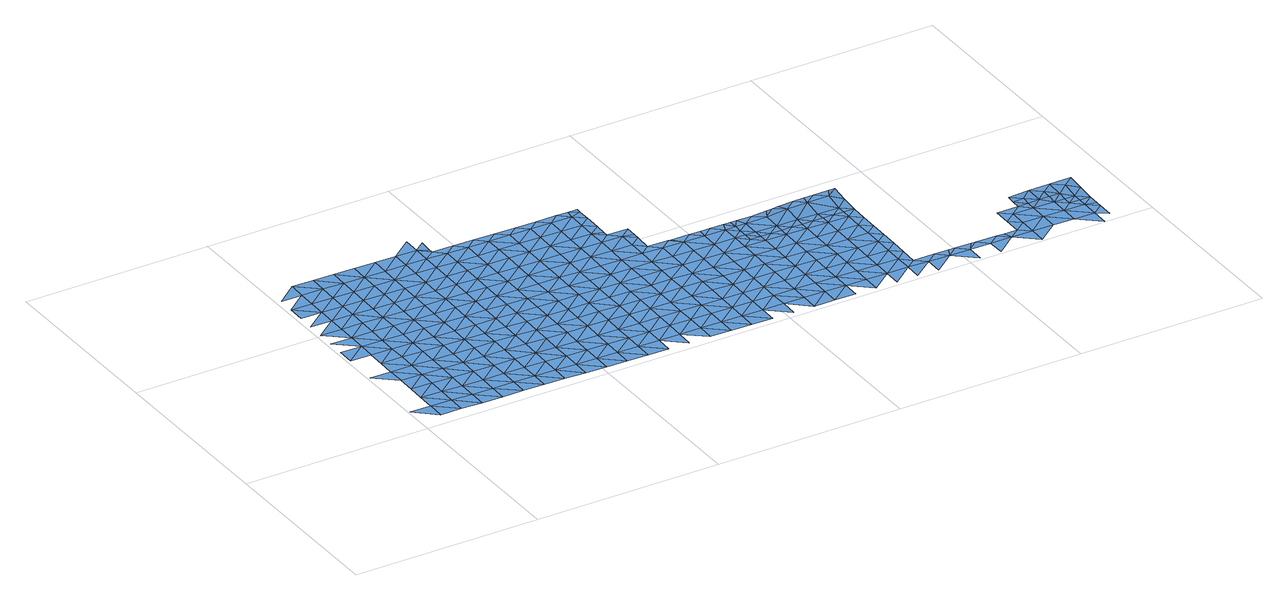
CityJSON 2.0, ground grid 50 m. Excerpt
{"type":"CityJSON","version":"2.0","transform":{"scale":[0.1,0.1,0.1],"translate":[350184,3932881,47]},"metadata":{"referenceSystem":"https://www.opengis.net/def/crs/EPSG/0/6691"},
"CityObjects":{
"waterbody1":{"type":"WaterBody","attributes":{"name":"8","class":"1140","function":"1","WaterBodyRiverFloodingRiskAttribute.description":"4","WaterBodyRiverFloodingRiskAttribute.rankOrg":"2","WaterBodyRiverFloodingRiskAttribute.adminType":"2","WaterBodyRiverFloodingRiskAttribute.scale":"L1"},"geometry":[{"type":"MultiSurface","lod":"1","boundaries":[[[0,1,2]],[[3,2,1]],[[2,4,5]],[[3,4,2]],[[5,6,7]],[[8,9,10]],[[11,6,5]],[[11,5,4]],[[12,9,7]],[[6,12,7]],[[13,14,15]],[[16,15,14]],[[4,3,17]],[[18,11,4]],[[10,9,12]],[[19,10,20]],[[18,4,17]],[[20,10,12]],[[18,21,11]],[[22,23,14]],[[20,24,19]],[[19,25,13]],[[22,26,27]],[[28,12,6]],[[24,25,19]],[[25,14,13]],[[6,11,28]],[[29,20,12]],[[30,22,14]],[[11,21,28]],[[27,26,31]],[[18,17,32]],[[29,12,28]],[[33,34,31]],[[35,36,33]],[[29,37,20]],[[14,25,30]],[[22,38,26]],[[21,18,39]],[[37,40,20]],[[41,28,21]],[[42,38,22]],[[43,44,35]],[[18,32,39]],[[42,22,30]],[[24,20,40]],[[43,35,33]],[[40,45,24]],[[46,21,39]],[[28,41,29]],[[38,47,26]],[[25,45,30]],[[48,33,31]],[[25,24,45]],[[31,26,47]],[[41,21,46]],[[49,37,29]],[[47,48,31]],[[50,51,44]],[[52,42,30]],[[53,43,33]],[[39,32,54]],[[55,46,39]],[[56,52,30]],[[49,29,41]],[[57,38,42]],[[49,58,37]],[[37,59,40]],[[30,45,56]],[[43,60,44]],[[59,45,40]],[[61,41,46]],[[53,33,48]],[[39,54,55]],[[60,50,44]],[[55,62,46]],[[38,57,47]],[[61,49,41]],[[37,58,59]],[[42,52,57]],[[43,53,60]],[[57,63,47]],[[46,62,61]],[[49,64,58]],[[45,59,65]],[[56,45,66]],[[56,67,52]],[[48,47,68]],[[48,69,53]],[[55,54,70]],[[50,60,71]],[[66,45,65]],[[55,72,62]],[[67,57,52]],[[73,49,61]],[[68,47,63]],[[74,59,58]],[[64,49,73]],[[74,65,59]],[[67,56,66]],[[55,70,72]],[[72,75,62]],[[62,76,61]],[[77,63,57]],[[48,68,69]],[[67,78,57]],[[60,53,79]],[[74,58,64]],[[79,53,69]],[[80,66,65]],[[71,60,79]],[[81,72,70]],[[73,61,76]],[[82,80,65]],[[80,67,66]],[[62,75,76]],[[83,64,73]],[[82,65,74]],[[57,78,77]],[[68,63,84]],[[68,85,69]],[[71,79,86]],[[87,73,76]],[[64,83,74]],[[84,85,68]],[[72,88,75]],[[63,77,84]],[[67,89,78]],[[69,90,79]],[[91,88,72]],[[73,87,83]],[[72,81,91]],[[75,92,76]],[[74,93,82]],[[79,90,86]],[[67,80,94]],[[88,92,75]],[[92,87,76]],[[95,80,82]],[[67,94,89]],[[74,83,96]],[[69,85,90]],[[77,78,97]],[[77,98,84]],[[99,91,81]],[[93,74,96]],[[93,95,82]],[[97,78,89]],[[92,100,87]],[[87,101,83]],[[102,86,90]],[[80,103,94]],[[84,104,85]],[[100,101,87]],[[101,96,83]],[[98,104,84]],[[104,90,85]],[[91,105,88]],[[77,97,98]],[[94,106,89]],[[103,80,95]],[[106,97,89]],[[91,99,107]],[[108,102,90]],[[104,109,90]],[[92,88,105]],[[110,95,93]],[[91,107,105]],[[106,94,103]],[[92,111,100]],[[112,98,97]],[[96,101,113]],[[93,96,110]],[[106,114,97]],[[110,96,113]],[[99,115,107]],[[112,104,98]],[[92,105,116]],[[100,117,101]],[[110,118,95]],[[90,109,108]],[[118,119,95]],[[92,116,111]],[[112,97,114]],[[101,120,113]],[[103,95,119]],[[112,121,104]],[[104,122,109]],[[123,107,115]],[[105,124,116]],[[106,103,119]],[[100,111,117]],[[125,110,113]],[[105,107,124]],[[126,108,109]],[[124,107,123]],[[120,101,117]],[[127,111,116]],[[128,118,110]],[[122,126,109]],[[104,121,122]],[[106,119,129]],[[114,106,130]],[[125,113,120]],[[125,128,110]],[[131,116,124]],[[130,106,129]],[[118,132,119]],[[112,114,133]],[[112,134,121]],[[123,115,135]],[[127,116,131]],[[117,111,127]],[[133,114,130]],[[136,120,117]],[[123,137,124]],[[138,129,119]],[[121,139,122]],[[137,131,124]],[[136,125,120]],[[132,118,128]],[[140,117,127]],[[123,135,141]],[[112,133,134]],[[129,142,130]],[[122,143,126]],[[123,141,137]],[[138,119,132]],[[117,140,136]],[[144,128,125]],[[121,134,139]],[[145,146,131]],[[146,140,127]],[[135,147,141]],[[128,144,132]],[[143,148,126]],[[131,137,145]],[[127,131,146]],[[129,138,142]],[[125,136,149]],[[122,139,143]],[[133,130,150]],[[144,125,149]],[[151,137,141]],[[150,130,142]],[[152,138,132]],[[146,153,140]],[[140,154,136]],[[134,133,155]],[[134,156,139]],[[157,151,141]],[[151,145,137]],[[139,158,143]],[[155,133,150]],[[141,147,157]],[[138,152,142]],[[136,159,149]],[[132,144,160]],[[152,132,160]],[[161,162,143]],[[140,153,154]],[[149,159,144]],[[139,156,158]],[[143,158,161]],[[151,163,145]],[[134,155,156]],[[152,164,142]],[[147,165,157]],[[166,153,146]],[[136,154,159]],[[146,145,167]],[[150,142,168]],[[167,145,163]],[[167,166,146]],[[160,144,169]],[[168,142,164]],[[155,150,168]],[[170,158,156]],[[153,171,154]],[[172,156,155]],[[144,159,169]],[[169,173,160]],[[174,175,157]],[[151,175,163]],[[173,176,160]],[[157,165,174]],[[151,157,175]],[[177,155,168]],[[152,160,176]],[[152,178,164]],[[171,179,154]],[[179,169,159]],[[176,178,152]],[[153,166,171]],[[156,172,170]],[[163,180,167]],[[159,154,179]],[[155,177,172]],[[164,181,168]],[[182,173,169]],[[163,175,183]],[[184,177,168]],[[179,185,169]],[[186,175,174]],[[182,176,173]],[[163,183,180]],[[181,164,178]],[[187,188,174]],[[166,167,189]],[[177,190,172]],[[170,172,191]],[[171,166,189]],[[182,169,185]],[[167,180,189]],[[175,192,183]],[[193,178,176]],[[168,181,184]],[[194,185,179]],[[174,188,186]],[[195,193,176]],[[171,189,196]],[[179,171,194]],[[177,184,190]],[[176,182,195]],[[191,172,190]],[[194,171,196]],[[175,186,192]],[[180,183,197]],[[181,198,184]],[[181,178,198]],[[183,192,197]],[[199,185,194]],[[200,191,190]],[[188,201,186]],[[189,180,202]],[[178,193,198]],[[184,203,190]],[[182,185,204]],[[182,205,195]],[[204,185,199]],[[204,205,182]],[[180,197,202]],[[188,206,207]],[[195,205,193]],[[196,189,208]],[[184,198,203]],[[203,209,190]],[[201,188,207]],[[192,210,197]],[[189,202,208]],[[192,186,210]],[[194,196,211]],[[194,212,199]],[[200,190,209]],[[193,213,198]],[[210,186,201]],[[211,196,208]],[[206,214,207]],[[211,212,194]],[[212,204,199]],[[215,202,197]],[[193,205,216]],[[209,217,200]],[[215,208,202]],[[218,197,210]],[[213,193,216]],[[204,219,205]],[[203,198,220]],[[215,197,218]],[[221,210,201]],[[220,198,213]],[[220,222,203]],[[207,214,223]],[[201,207,224]],[[225,204,212]],[[226,216,205]],[[222,217,209]],[[209,203,222]],[[224,207,223]],[[211,208,227]],[[219,204,225]],[[226,213,216]],[[227,208,215]],[[228,212,211]],[[221,201,224]],[[218,210,221]],[[214,229,223]],[[226,205,219]],[[230,211,227]],[[231,225,212]],[[232,220,213]],[[233,234,218]],[[228,231,212]],[[211,230,228]],[[218,221,233]],[[215,218,234]],[[235,213,226]],[[215,236,227]],[[237,222,220]],[[217,222,238]],[[239,223,229]],[[219,225,231]],[[240,230,227]],[[232,237,220]],[[224,223,241]],[[213,235,232]],[[219,242,226]],[[221,224,241]],[[240,228,230]],[[223,239,241]],[[215,234,236]],[[222,237,238]],[[219,231,243]],[[226,244,235]],[[233,221,245]],[[240,227,236]],[[229,246,239]],[[247,234,233]],[[242,244,226]],[[228,248,231]],[[221,241,245]],[[219,243,242]],[[240,248,228]],[[235,249,232]],[[250,247,233]],[[233,245,250]],[[234,251,236]],[[248,252,231]],[[253,254,239]],[[238,237,255]],[[247,251,234]],[[253,239,246]],[[256,245,241]],[[243,231,252]],[[241,239,254]],[[235,244,249]],[[237,232,257]],[[258,244,242]],[[251,259,236]],[[257,232,249]],[[240,236,259]],[[243,252,260]],[[242,243,261]],[[255,237,257]],[[262,249,244]],[[248,240,259]],[[241,254,256]],[[261,243,260]],[[244,258,263]],[[250,245,264]],[[259,265,248]],[[258,242,261]],[[248,266,252]],[[244,263,262]],[[267,255,257]],[[268,257,249]],[[247,250,264]],[[252,269,260]],[[270,254,253]],[[245,256,264]],[[247,271,251]],[[264,271,247]],[[249,262,268]],[[261,272,258]],[[266,248,265]],[[273,259,251]],[[253,274,275]],[[267,257,276]],[[276,257,268]],[[254,277,256]],[[261,260,278]],[[271,279,251]],[[269,252,266]],[[260,269,278]],[[267,276,280]],[[253,275,270]],[[281,261,278]],[[282,265,259]],[[261,281,272]],[[273,282,259]],[[254,270,277]],[[251,279,273]],[[283,266,265]],[[264,256,284]],[[269,266,285]],[[286,270,275]],[[284,287,264]],[[256,277,284]],[[271,287,279]],[[271,264,287]],[[283,265,282]],[[275,288,286]],[[285,266,283]],[[279,289,273]],[[277,270,290]],[[291,289,279]],[[285,283,292]],[[291,279,287]],[[293,282,273]],[[270,286,290]],[[277,294,284]],[[293,283,282]],[[295,277,290]],[[288,296,286]],[[296,290,286]],[[292,283,297]],[[294,277,295]],[[294,298,284]],[[273,289,293]],[[287,284,298]],[[288,299,296]],[[291,300,289]],[[301,283,293]],[[291,287,300]],[[297,283,301]],[[300,287,298]],[[302,290,296]],[[295,290,303]],[[295,304,294]],[[305,297,301]],[[303,290,302]],[[304,298,294]],[[299,306,296]],[[289,300,307]],[[293,289,308]],[[293,309,301]],[[308,309,293]],[[295,303,304]],[[305,301,310]],[[289,307,308]],[[304,311,298]],[[302,296,306]],[[300,298,311]],[[312,307,300]],[[299,313,306]],[[302,314,303]],[[310,301,309]],[[315,308,307]],[[314,302,306]],[[303,316,304]],[[317,315,307]],[[300,311,312]],[[312,317,307]],[[315,318,308]],[[319,310,309]],[[318,320,308]],[[308,320,309]],[[321,311,304]],[[303,314,322]],[[323,319,309]],[[320,323,309]],[[324,314,306]],[[316,303,322]],[[325,324,306]],[[326,315,317]],[[319,323,327]],[[328,322,314]],[[304,316,321]],[[329,317,312]],[[312,311,330]],[[317,331,326]],[[330,311,321]],[[330,329,312]],[[314,324,332]],[[329,331,317]],[[328,314,332]],[[325,333,324]],[[316,322,334]],[[334,322,328]],[[321,316,334]],[[335,330,321]],[[324,333,332]],[[334,335,321]],[[336,331,329]],[[332,337,328]],[[330,338,329]],[[337,332,333]],[[336,329,339]],[[337,340,328]],[[328,341,334]],[[338,339,329]],[[330,335,342]],[[341,335,334]],[[338,330,342]],[[343,344,333]],[[328,340,341]],[[345,342,335]],[[341,346,335]],[[347,339,338]],[[337,333,348]],[[337,349,340]],[[348,333,344]],[[348,349,337]],[[347,338,350]],[[335,346,345]],[[340,351,341]],[[352,350,338]],[[338,342,352]],[[349,351,340]],[[352,342,345]],[[353,354,344]],[[346,341,351]],[[348,344,355]],[[356,345,346]],[[357,350,352]],[[348,358,349]],[[358,348,355]],[[355,344,354]],[[359,346,351]],[[360,351,349]],[[352,361,357]],[[356,346,359]],[[360,349,358]],[[362,361,352]],[[354,363,355]],[[352,345,362]],[[364,359,351]],[[360,364,351]],[[362,345,356]],[[365,366,354]],[[364,367,359]],[[359,367,356]],[[368,361,362]],[[369,362,356]],[[367,369,356]],[[354,366,363]],[[370,368,362]],[[369,370,362]],[[363,366,371]],[[371,366,372]],[[373,372,366]],[[374,373,366]],[[372,373,375]],[[376,377,373]],[[375,373,377]],[[378,377,376]],[[379,380,376]],[[380,378,376]],[[378,380,381]],[[381,380,382]],[[382,380,383]],[[380,384,383]],[[382,385,386]],[[385,382,383]],[[387,388,386]],[[384,389,383]],[[387,386,385]],[[387,390,388]],[[389,391,383]],[[385,391,387]],[[385,383,391]],[[392,390,387]],[[392,387,391]],[[393,391,389]],[[394,390,392]],[[391,395,392]],[[393,395,391]],[[394,392,396]],[[397,392,395]],[[396,392,397]],[[398,395,393]],[[399,396,397]],[[397,395,400]],[[393,401,398]],[[402,399,397]],[[400,403,397]],[[403,402,397]],[[404,395,398]],[[400,395,404]],[[405,400,404]],[[406,404,398]],[[407,406,398]],[[408,405,404]],[[409,408,404]],[[409,404,406]]]}]},
"waterbody2":{"type":"WaterBody","attributes":{"name":"8","class":"1140","function":"1","WaterBodyRiverFloodingRiskAttribute.description":"4","WaterBodyRiverFloodingRiskAttribute.rankOrg":"1","WaterBodyRiverFloodingRiskAttribute.adminType":"2","WaterBodyRiverFloodingRiskAttribute.scale":"L1"},"geometry":[{"type":"MultiSurface","lod":"1","boundaries":[[[410,411,412]],[[412,411,413]],[[413,414,412]],[[413,415,414]],[[416,415,413]],[[417,410,412]],[[418,413,411]],[[419,420,421]],[[421,422,423]],[[423,422,323]],[[422,327,323]],[[418,416,413]],[[424,425,423]],[[370,418,411]],[[357,361,410]],[[323,320,423]],[[421,423,419]],[[419,426,427]],[[426,428,427]],[[429,428,426]],[[412,429,426]],[[347,417,339]],[[430,412,414]],[[412,430,429]],[[420,419,427]],[[361,411,410]],[[368,411,361]],[[368,370,411]],[[336,425,331]],[[331,425,424]],[[425,419,423]],[[425,426,419]],[[425,417,426]],[[425,339,417]],[[347,350,417]],[[417,350,410]],[[357,410,350]],[[426,417,412]],[[424,423,320]],[[318,424,320]],[[318,326,424]],[[326,318,315]],[[326,331,424]],[[336,339,425]]]}]},
"waterbody3":{"type":"WaterBody","attributes":{"name":"8","class":"1140","function":"1","WaterBodyRiverFloodingRiskAttribute.description":"4","WaterBodyRiverFloodingRiskAttribute.rankOrg":"1","WaterBodyRiverFloodingRiskAttribute.adminType":"2","WaterBodyRiverFloodingRiskAttribute.scale":"L1"},"geometry":[{"type":"MultiSurface","lod":"1","boundaries":[[[403,400,431]],[[432,433,434]],[[402,434,433]],[[431,434,402]],[[431,402,403]],[[399,402,435]],[[435,396,399]],[[436,396,437]],[[437,396,435]],[[433,437,435]],[[405,431,400]],[[437,438,436]],[[436,439,394]],[[390,394,439]],[[405,408,431]],[[440,431,408]],[[440,434,431]],[[440,432,434]],[[438,439,436]],[[394,396,436]],[[402,433,435]]]}]}
},
"vertices":[
[2,81,10],[57,33,10],[58,80,10],[114,33,10],[115,79,10],[59,126,10],[116,171,10],[60,172,10],[5,266,11],[61,218,11],[61,265,11],[116,125,10],[117,217,11],[63,357,11],[64,403,11],[6,358,11],[7,404,11],[171,32,9],[172,78,9],[62,311,11],[118,264,11],[172,124,9],[64,449,11],[8,450,11],[119,310,11],[119,356,11],[65,496,11],[8,497,11],[173,170,9],[174,216,10],[120,402,11],[66,542,11],[227,31,9],[67,588,11],[9,543,11],[11,635,11],[10,589,11],[175,263,10],[122,495,11],[228,77,9],[175,309,10],[230,169,9],[121,449,11],[67,634,11],[68,681,11],[176,355,10],[229,123,9],[123,541,11],[123,587,11],[231,216,10],[69,727,12],[12,681,11],[178,448,10],[124,633,11],[284,30,9],[285,76,9],[177,401,10],[178,494,10],[231,262,10],[232,308,10],[125,680,11],[286,168,9],[286,122,9],[179,540,10],[288,261,10],[233,354,10],[234,400,10],[234,447,10],[180,586,10],[181,632,10],[341,29,9],[126,726,12],[342,75,9],[287,215,10],[289,307,10],[342,121,9],[343,167,9],[236,539,10],[235,493,10],[182,679,10],[290,399,10],[397,28,9],[290,353,10],[345,260,10],[237,585,10],[237,631,10],[182,725,11],[344,214,10],[399,120,9],[292,492,10],[238,678,10],[398,74,9],[400,166,9],[346,352,10],[291,446,10],[347,398,10],[345,306,10],[293,538,10],[293,584,10],[454,27,7],[401,213,10],[401,259,10],[239,724,11],[348,445,10],[294,631,10],[456,119,7],[349,491,10],[455,73,7],[296,723,11],[295,677,10],[403,351,10],[457,212,9],[350,583,10],[402,305,10],[349,537,10],[511,26,7],[456,166,7],[458,258,9],[404,398,10],[404,444,10],[459,304,9],[351,630,10],[352,676,10],[512,72,7],[512,118,7],[460,350,9],[352,722,11],[514,211,9],[460,397,9],[405,490,10],[406,536,10],[513,165,7],[461,443,9],[407,582,10],[407,629,10],[567,25,7],[515,303,9],[569,117,7],[462,489,9],[408,675,10],[515,257,9],[568,71,7],[463,535,9],[409,721,11],[517,396,9],[570,164,7],[571,210,9],[624,24,7],[410,767,11],[516,349,9],[463,581,9],[626,116,7],[519,488,9],[571,256,9],[572,302,9],[464,628,9],[465,674,9],[625,70,7],[437,697,10],[573,348,9],[518,442,9],[437,709,10],[438,744,11],[626,163,7],[519,534,9],[681,23,7],[628,255,9],[627,209,9],[520,581,9],[574,395,9],[494,697,9],[629,301,9],[522,673,9],[574,441,9],[682,69,7],[682,115,7],[575,487,9],[521,627,9],[576,533,9],[630,348,9],[684,208,8],[577,580,9],[631,440,9],[683,162,7],[578,626,9],[630,394,9],[739,115,7],[737,22,7],[738,68,7],[685,254,8],[578,672,9],[550,696,9],[740,161,7],[633,532,9],[686,347,8],[632,486,9],[685,300,8],[741,207,8],[633,579,9],[687,393,8],[607,695,9],[796,114,7],[741,253,8],[634,625,9],[688,439,8],[689,485,9],[794,21,7],[795,67,7],[742,299,8],[635,671,9],[796,160,7],[743,346,8],[744,392,8],[690,578,9],[851,20,7],[798,252,8],[689,531,9],[664,694,9],[797,206,8],[745,484,9],[691,624,9],[853,159,7],[692,670,9],[852,66,7],[852,113,7],[744,438,8],[746,530,9],[799,298,8],[800,391,8],[907,19,7],[800,345,8],[801,437,8],[748,623,9],[854,205,8],[855,251,8],[747,577,9],[855,298,8],[748,669,9],[720,693,9],[908,65,7],[856,344,8],[909,112,7],[803,530,9],[802,483,9],[803,576,9],[910,158,7],[964,18,7],[911,250,8],[857,390,8],[804,622,9],[911,204,8],[912,297,7],[858,436,8],[965,65,7],[966,111,7],[777,692,9],[966,157,7],[805,668,9],[831,552,9],[913,343,7],[859,482,9],[859,529,9],[832,598,9],[832,567,9],[967,203,7],[914,389,7],[914,435,7],[808,691,9],[833,645,9],[886,459,8],[1022,110,7],[968,249,7],[888,551,9],[970,342,7],[1021,17,7],[1022,64,7],[833,679,9],[1023,156,7],[887,505,9],[969,296,7],[834,691,9],[888,521,9],[970,388,7],[971,434,7],[1024,202,7],[943,458,7],[1078,63,7],[1025,248,7],[1077,16,7],[1026,341,7],[1079,109,7],[1025,295,7],[951,458,7],[1027,387,7],[1081,201,7],[1080,155,7],[1135,62,7],[1000,457,7],[1081,247,7],[1134,15,7],[1082,294,7],[1028,433,7],[1136,108,7],[1136,154,7],[1137,200,7],[1030,456,7],[1192,61,7],[1083,340,7],[1084,386,7],[1084,432,7],[1057,456,7],[1138,247,7],[1139,293,7],[1191,15,7],[1192,107,7],[1112,363,7],[1194,199,7],[1140,339,7],[1112,386,7],[1093,455,7],[1112,409,7],[1195,246,7],[1193,153,7],[1113,432,7],[1248,60,7],[1247,14,7],[1140,362,7],[1113,455,7],[1250,152,7],[1196,338,7],[1195,292,7],[1168,362,7],[1249,106,7],[1305,59,7],[1251,198,7],[1251,245,7],[1197,361,7],[1306,105,7],[1253,337,7],[1225,361,7],[1306,151,7],[1307,197,7],[1252,291,7],[1304,13,7],[1362,58,7],[1309,290,7],[1308,244,7],[1253,360,7],[1362,104,7],[1363,150,7],[1282,360,7],[1364,197,7],[1310,336,7],[1361,12,7],[1418,57,6],[1390,81,6],[1365,289,7],[1310,359,7],[1391,127,7],[1365,243,7],[1392,173,7],[1338,359,7],[1366,335,7],[1447,80,6],[1393,219,7],[1418,11,6],[1475,56,6],[1393,265,7],[1367,358,7],[1394,312,7],[1395,358,7],[1486,79,6],[1504,79,6],[1532,55,6],[1531,9,6],[1547,78,6],[1588,54,6],[1560,78,6],[1617,77,6],[1588,8,6],[1645,53,6],[1638,76,6],[1674,76,6],[1702,52,6],[1701,6,6],[1702,98,6],[1674,122,6],[1703,145,6],[1675,168,6],[1758,51,6],[1732,167,7],[1759,97,6],[1760,144,6],[1815,50,6],[1760,167,7],[1816,97,6],[1789,166,9],[1817,143,6],[1872,49,6],[1817,166,9],[1844,119,6],[1871,3,6],[1845,165,9],[1845,142,6],[1872,96,6],[1873,119,6],[1900,72,6],[1900,28,6],[1901,118,6],[1901,88,6],
[1310,382,7],[1367,381,7],[1311,429,14],[1368,428,16],[1340,451,15],[1380,451,15],[1397,450,16],[1254,383,8],[1396,404,11],[1198,430,8],[1211,453,10],[1170,454,7],[1130,455,7],[1141,431,7],[1140,385,7],[1197,384,7],[1254,430,14],[1227,453,11],[1244,453,12],[1283,452,14],[1314,452,15],
[1873,142,6],[1903,211,12],[1846,212,12],[1874,188,12],[1817,189,11],[1761,190,8],[1789,213,10],[1733,213,8],[1732,189,8],[1902,164,9]
]}
